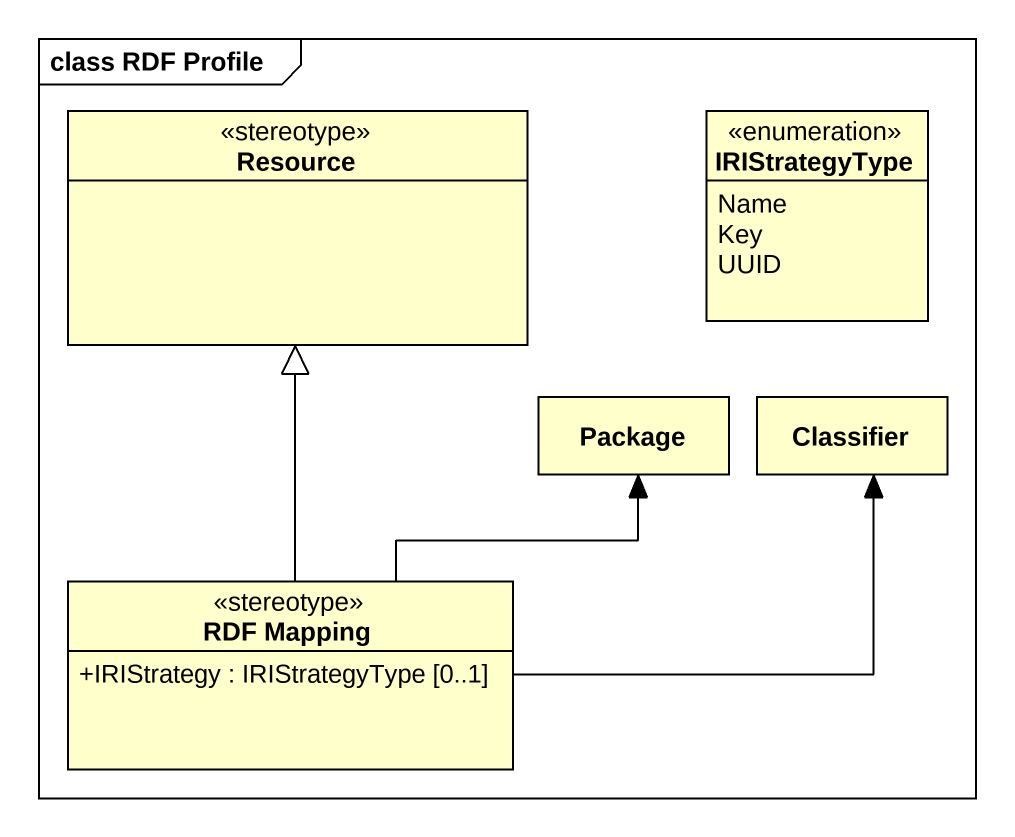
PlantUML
@startuml
mainframe class RDF Profile
hide circle
hide empty members
skinparam classAttributeIconSize 0
class Resource <<stereotype>>
enum IRIStrategyType {
  Name
  Key
  UUID
}
class "Package" as Package_
class Classifier
class "RDF Mapping" as RDF_Mapping <<stereotype>> {
  +IRIStrategy : IRIStrategyType [0..1]
}
RDF_Mapping -up-|> Resource
RDF_Mapping -up-> Package_
RDF_Mapping -right-> Classifier
@enduml
